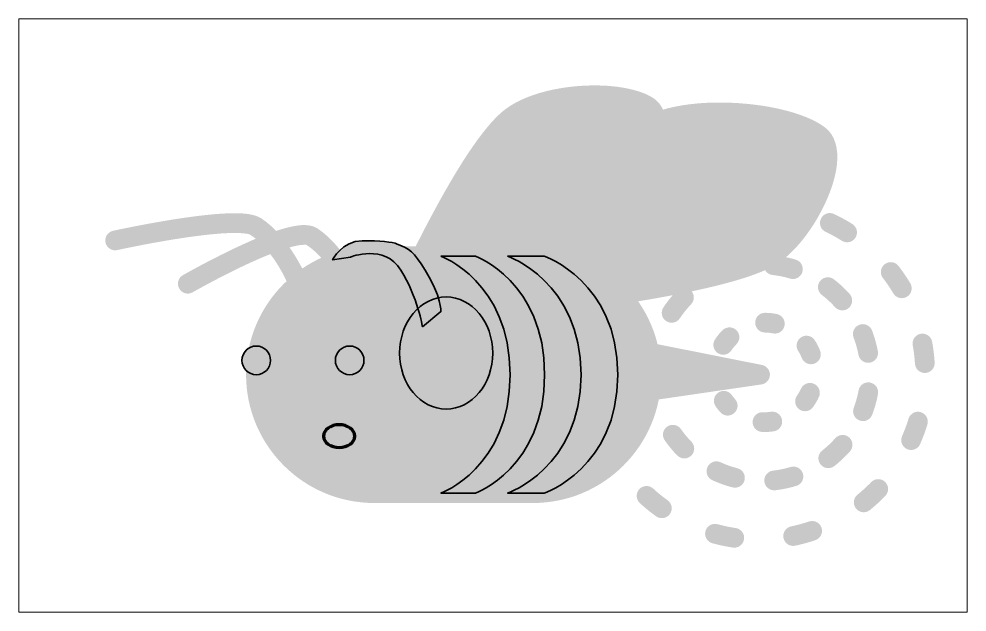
# Paper-space layout 'Layout1' of a CAD drawing. Header units: inches. Extents: x 0 to 4, y 0 to 2.5.
# The model-space entities are those that its viewports show. They can reach past a viewport. Long polylines and large blocks are cut down to what shows.
import ezdxf

# ---------------------------------------------------------------- set-up
doc = ezdxf.new("R2010")
doc.units = ezdxf.units.IN

msp = doc.modelspace()

# ---------------------------------------------------------------- hatches: boundary and pattern name
at = {"true_color": 0x000000, "transparency": 33554687}
h = msp.add_hatch(color=18, dxfattribs=at)
edge = h.paths.add_edge_path(flags=0)
edge.add_spline(control_points=[(6.3182, 1.3892), (6.3182, 1.3892), (6.452, 1.6817), (6.5915, 1.9008), (6.6541, 1.999), (6.7185, 2.0823), (6.7727, 2.1221), (6.8761, 2.1981), (7.0492, 2.2272), (7.1901, 2.2199), (7.2901, 2.2147), (7.3736, 2.1895), (7.4101, 2.1558), (7.4408, 2.1274), (7.458, 2.0743), (7.4575, 2.0083), (7.4566, 1.8776), (7.3913, 1.6942), (7.3072, 1.6145), (7.264, 1.5734), (7.1792, 1.528), (7.0809, 1.4859), (6.8625, 1.3921), (6.577, 1.3103), (6.577, 1.3103), (6.5718, 1.3088), (6.5665, 1.3084), (6.5612, 1.3089), (6.5612, 1.3089), (6.3518, 1.3304), (6.3518, 1.3304), (6.3385, 1.3318), (6.3266, 1.3395), (6.3199, 1.3512), (6.3133, 1.3628), (6.3126, 1.377), (6.3182, 1.3892)], knot_values=[0, 0, 0, 0, 1, 1, 1, 2, 2, 2, 3, 3, 3, 4, 4, 4, 5, 5, 5, 6, 6, 6, 7, 7, 7, 8, 8, 8, 9, 9, 9, 10, 10, 10, 11, 11, 11, 12, 12, 12, 12], degree=3, periodic=1)
edge = h.paths.add_edge_path(flags=0)
edge.add_spline(control_points=[(6.4188, 1.4073), (6.4188, 1.4073), (6.5617, 1.3926), (6.5617, 1.3926), (6.608, 1.4062), (6.8548, 1.4795), (7.0481, 1.5625), (7.1353, 1.5999), (7.2115, 1.6385), (7.2499, 1.6749), (7.3108, 1.7328), (7.3576, 1.8561), (7.3707, 1.9596), (7.3749, 1.9929), (7.3756, 2.0241), (7.3714, 2.0503), (7.3684, 2.0691), (7.3638, 2.0851), (7.3536, 2.0945), (7.326, 2.12), (7.2613, 2.1327), (7.1857, 2.1367), (7.0633, 2.143), (6.912, 2.121), (6.8221, 2.055), (6.7737, 2.0194), (6.7177, 1.9437), (6.6618, 1.856), (6.561, 1.6977), (6.4632, 1.5001), (6.4188, 1.4073)], knot_values=[0, 0, 0, 0, 1, 1, 1, 2, 2, 2, 3, 3, 3, 4, 4, 4, 5, 5, 5, 6, 6, 6, 7, 7, 7, 8, 8, 8, 9, 9, 9, 10, 10, 10, 10], degree=3, periodic=1)
at = {"true_color": 0xffffff, "transparency": 33554687}
h = msp.add_hatch(color=7, dxfattribs=at)
edge = h.paths.add_edge_path(flags=0)
edge.add_spline(control_points=[(6.3561, 1.3719), (6.3561, 1.3719), (6.6264, 1.963), (6.7974, 2.0885), (6.9585, 2.2068), (7.3017, 2.1991), (7.3819, 2.1251), (7.4621, 2.0512), (7.3893, 1.7498), (7.2785, 1.6447), (7.1425, 1.5156), (6.5655, 1.3504), (6.5655, 1.3504), (6.5655, 1.3504), (6.3561, 1.3719), (6.3561, 1.3719)], knot_values=[0, 0, 0, 0, 1, 1, 1, 2, 2, 2, 3, 3, 3, 4, 4, 4, 5, 5, 5, 5], degree=3, periodic=1)
at = {"true_color": 0x000000, "transparency": 33554687}
h = msp.add_hatch(color=18, dxfattribs=at)
edge = h.paths.add_edge_path(flags=0)
edge.add_spline(control_points=[(6.6825, 1.3823), (6.6825, 1.3823), (6.8997, 1.6749), (7.1102, 1.8875), (7.2037, 1.982), (7.2966, 2.0605), (7.3694, 2.0942), (7.507, 2.1578), (7.7197, 2.1603), (7.887, 2.1299), (8.0047, 2.1086), (8.0997, 2.0691), (8.137, 2.028), (8.1692, 1.9925), (8.1798, 1.9325), (8.1669, 1.8617), (8.1417, 1.722), (8.0294, 1.5362), (7.9128, 1.4645), (7.8533, 1.4279), (7.7429, 1.3937), (7.6171, 1.3648), (7.3342, 1.2998), (6.9719, 1.2587), (6.9719, 1.2587), (6.9673, 1.2582), (6.9625, 1.2584), (6.9579, 1.2595), (6.9579, 1.2595), (6.7067, 1.3169), (6.7067, 1.3169), (6.693, 1.32), (6.6818, 1.3299), (6.6769, 1.3431), (6.672, 1.3563), (6.6741, 1.371), (6.6825, 1.3823)], knot_values=[0, 0, 0, 0, 1, 1, 1, 2, 2, 2, 3, 3, 3, 4, 4, 4, 5, 5, 5, 6, 6, 6, 7, 7, 7, 8, 8, 8, 9, 9, 9, 10, 10, 10, 11, 11, 11, 12, 12, 12, 12], degree=3, periodic=1)
edge = h.paths.add_edge_path(flags=0)
edge.add_spline(control_points=[(6.7882, 1.3837), (6.7882, 1.3837), (6.9695, 1.3423), (6.9695, 1.3423), (7.0208, 1.3483), (7.3425, 1.3872), (7.5984, 1.446), (7.7134, 1.4724), (7.8148, 1.5021), (7.8692, 1.5355), (7.9549, 1.5882), (8.0361, 1.714), (8.0716, 1.8241), (8.0828, 1.8591), (8.0894, 1.8924), (8.0892, 1.9212), (8.089, 1.9421), (8.086, 1.9601), (8.0753, 1.972), (8.0453, 2.0051), (7.9666, 2.0308), (7.8721, 2.048), (7.721, 2.0754), (7.5287, 2.076), (7.4044, 2.0185), (7.3381, 1.9879), (7.2546, 1.9149), (7.1694, 1.8289), (7.016, 1.6739), (6.859, 1.4757), (6.7882, 1.3837)], knot_values=[0, 0, 0, 0, 1, 1, 1, 2, 2, 2, 3, 3, 3, 4, 4, 4, 5, 5, 5, 6, 6, 6, 7, 7, 7, 8, 8, 8, 9, 9, 9, 10, 10, 10, 10], degree=3, periodic=1)
at = {"true_color": 0xffffff, "transparency": 33554687}
h = msp.add_hatch(color=7, dxfattribs=at)
edge = h.paths.add_edge_path(flags=0)
edge.add_spline(control_points=[(6.716, 1.3575), (6.716, 1.3575), (7.1552, 1.9493), (7.3869, 2.0563), (7.6052, 2.1572), (8.0221, 2.0927), (8.1061, 2), (8.1902, 1.9073), (8.0456, 1.595), (7.891, 1.5), (7.7012, 1.3833), (6.9672, 1.3001), (6.9672, 1.3001), (6.9672, 1.3001), (6.716, 1.3575), (6.716, 1.3575)], knot_values=[0, 0, 0, 0, 1, 1, 1, 2, 2, 2, 3, 3, 3, 4, 4, 4, 5, 5, 5, 5], degree=3, periodic=1)
at = {"true_color": 0x000000, "transparency": 33554687}
h = msp.add_hatch(color=18, dxfattribs=at)
edge = h.paths.add_edge_path(flags=0)
edge.add_spline(control_points=[(7.4556, 0.4697), (7.4743, 0.4563), (7.4785, 0.4303), (7.4651, 0.4116), (7.4517, 0.3929), (7.4256, 0.3887), (7.4069, 0.4021), (7.3831, 0.4193), (7.3602, 0.4378), (7.3385, 0.4577), (7.3215, 0.4732), (7.3204, 0.4996), (7.3359, 0.5166), (7.3514, 0.5335), (7.3778, 0.5347), (7.3948, 0.5192), (7.414, 0.5015), (7.4344, 0.485), (7.4556, 0.4697)], knot_values=[0, 0, 0, 0, 1, 1, 1, 2, 2, 2, 3, 3, 3, 4, 4, 4, 5, 5, 5, 6, 6, 6, 6], degree=3, periodic=1)
edge = h.paths.add_edge_path(flags=0)
edge.add_spline(control_points=[(8.1227, 1.6029), (8.1019, 1.6127), (8.093, 1.6376), (8.1029, 1.6583), (8.1127, 1.6791), (8.1376, 1.688), (8.1584, 1.6782), (8.185, 1.6656), (8.2108, 1.6514), (8.2357, 1.6358), (8.2552, 1.6236), (8.2611, 1.5978), (8.2489, 1.5784), (8.2367, 1.5589), (8.2109, 1.553), (8.1914, 1.5652), (8.1693, 1.5791), (8.1464, 1.5917), (8.1227, 1.6029)], knot_values=[0, 0, 0, 0, 1, 1, 1, 2, 2, 2, 3, 3, 3, 4, 4, 4, 5, 5, 5, 6, 6, 6, 6], degree=3, periodic=1)
edge = h.paths.add_edge_path(flags=0)
edge.add_spline(control_points=[(7.7433, 0.3526), (7.766, 0.3492), (7.7817, 0.328), (7.7783, 0.3052), (7.7749, 0.2825), (7.7537, 0.2668), (7.7309, 0.2702), (7.7016, 0.2746), (7.6728, 0.2807), (7.6446, 0.2884), (7.6224, 0.2945), (7.6093, 0.3175), (7.6154, 0.3396), (7.6215, 0.3618), (7.6445, 0.3749), (7.6666, 0.3688), (7.6917, 0.3619), (7.7173, 0.3565), (7.7433, 0.3526)], knot_values=[0, 0, 0, 0, 1, 1, 1, 2, 2, 2, 3, 3, 3, 4, 4, 4, 5, 5, 5, 6, 6, 6, 6], degree=3, periodic=1)
edge = h.paths.add_edge_path(flags=0)
edge.add_spline(control_points=[(7.5193, 1.5826), (7.4993, 1.5714), (7.4739, 1.5786), (7.4627, 1.5987), (7.4514, 1.6188), (7.4586, 1.6442), (7.4787, 1.6554), (7.5043, 1.6696), (7.5308, 1.6824), (7.5582, 1.6937), (7.5795, 1.7024), (7.6039, 1.6922), (7.6126, 1.671), (7.6213, 1.6497), (7.6111, 1.6253), (7.5899, 1.6166), (7.5655, 1.6066), (7.542, 1.5952), (7.5193, 1.5826)], knot_values=[0, 0, 0, 0, 1, 1, 1, 2, 2, 2, 3, 3, 3, 4, 4, 4, 5, 5, 5, 6, 6, 6, 6], degree=3, periodic=1)
edge = h.paths.add_edge_path(flags=0)
edge.add_spline(control_points=[(7.8187, 1.6657), (7.7957, 1.6649), (7.7764, 1.683), (7.7756, 1.7059), (7.7748, 1.7289), (7.7928, 1.7482), (7.8158, 1.749), (7.8455, 1.7501), (7.8749, 1.7493), (7.904, 1.7468), (7.9269, 1.7449), (7.9439, 1.7247), (7.942, 1.7018), (7.94, 1.6789), (7.9199, 1.6619), (7.8969, 1.6638), (7.8711, 1.666), (7.845, 1.6667), (7.8187, 1.6657)], knot_values=[0, 0, 0, 0, 1, 1, 1, 2, 2, 2, 3, 3, 3, 4, 4, 4, 5, 5, 5, 6, 6, 6, 6], degree=3, periodic=1)
edge = h.paths.add_edge_path(flags=0)
edge.add_spline(control_points=[(8.0527, 0.3802), (8.0745, 0.3876), (8.0981, 0.3759), (8.1055, 0.3541), (8.1128, 0.3323), (8.1011, 0.3086), (8.0793, 0.3013), (8.0517, 0.292), (8.0233, 0.2842), (7.9942, 0.2781), (7.9717, 0.2734), (7.9496, 0.2878), (7.9449, 0.3103), (7.9402, 0.3328), (7.9546, 0.3549), (7.9771, 0.3596), (8.003, 0.3651), (8.0282, 0.372), (8.0527, 0.3802)], knot_values=[0, 0, 0, 0, 1, 1, 1, 2, 2, 2, 3, 3, 3, 4, 4, 4, 5, 5, 5, 6, 6, 6, 6], degree=3, periodic=1)
edge = h.paths.add_edge_path(flags=0)
edge.add_spline(control_points=[(8.3151, 0.5463), (8.331, 0.5628), (8.3574, 0.5633), (8.374, 0.5473), (8.3905, 0.5313), (8.3909, 0.5049), (8.375, 0.4884), (8.3545, 0.4673), (8.3329, 0.4473), (8.31, 0.4287), (8.2922, 0.4142), (8.2659, 0.4169), (8.2514, 0.4347), (8.2368, 0.4525), (8.2395, 0.4788), (8.2573, 0.4933), (8.2777, 0.5099), (8.2969, 0.5276), (8.3151, 0.5463)], knot_values=[0, 0, 0, 0, 1, 1, 1, 2, 2, 2, 3, 3, 3, 4, 4, 4, 5, 5, 5, 6, 6, 6, 6], degree=3, periodic=1)
edge = h.paths.add_edge_path(flags=0)
edge.add_spline(control_points=[(7.2914, 1.3716), (7.2786, 1.3524), (7.2527, 1.3472), (7.2336, 1.36), (7.2145, 1.3727), (7.2093, 1.3986), (7.222, 1.4178), (7.2383, 1.4422), (7.2561, 1.4657), (7.2752, 1.4881), (7.2901, 1.5057), (7.3164, 1.5078), (7.3339, 1.4929), (7.3514, 1.4779), (7.3535, 1.4516), (7.3386, 1.4341), (7.3216, 1.4142), (7.3059, 1.3933), (7.2914, 1.3716)], knot_values=[0, 0, 0, 0, 1, 1, 1, 2, 2, 2, 3, 3, 3, 4, 4, 4, 5, 5, 5, 6, 6, 6, 6], degree=3, periodic=1)
edge = h.paths.add_edge_path(flags=0)
edge.add_spline(control_points=[(8.4728, 0.814), (8.4795, 0.836), (8.5028, 0.8484), (8.5248, 0.8417), (8.5468, 0.835), (8.5593, 0.8117), (8.5526, 0.7897), (8.5439, 0.7614), (8.5337, 0.7338), (8.5219, 0.707), (8.5126, 0.6859), (8.488, 0.6764), (8.4669, 0.6856), (8.4459, 0.6949), (8.4363, 0.7195), (8.4456, 0.7405), (8.4561, 0.7644), (8.4652, 0.7889), (8.4728, 0.814)], knot_values=[0, 0, 0, 0, 1, 1, 1, 2, 2, 2, 3, 3, 3, 4, 4, 4, 5, 5, 5, 6, 6, 6, 6], degree=3, periodic=1)
edge = h.paths.add_edge_path(flags=0)
edge.add_spline(control_points=[(8.4906, 1.124), (8.4864, 1.1467), (8.5015, 1.1684), (8.5241, 1.1725), (8.5467, 1.1766), (8.5684, 1.1616), (8.5725, 1.1389), (8.5736, 1.1334), (8.5745, 1.1277), (8.5754, 1.1221), (8.5792, 1.0984), (8.5817, 1.0749), (8.5832, 1.0514), (8.5846, 1.0285), (8.5672, 1.0087), (8.5442, 1.0072), (8.5213, 1.0058), (8.5015, 1.0233), (8.5, 1.0462), (8.4987, 1.0671), (8.4964, 1.088), (8.4931, 1.1091), (8.4923, 1.1141), (8.4915, 1.1191), (8.4906, 1.124)], knot_values=[0, 0, 0, 0, 1, 1, 1, 2, 2, 2, 3, 3, 3, 4, 4, 4, 5, 5, 5, 6, 6, 6, 7, 7, 7, 8, 8, 8, 8], degree=3, periodic=1)
edge = h.paths.add_edge_path(flags=0)
edge.add_spline(control_points=[(8.3647, 1.4079), (8.3507, 1.4261), (8.3541, 1.4523), (8.3723, 1.4663), (8.3905, 1.4804), (8.4167, 1.477), (8.4307, 1.4587), (8.4486, 1.4355), (8.4652, 1.4111), (8.4803, 1.3857), (8.4921, 1.366), (8.4856, 1.3404), (8.4658, 1.3286), (8.446, 1.3169), (8.4204, 1.3234), (8.4087, 1.3431), (8.3953, 1.3657), (8.3806, 1.3873), (8.3647, 1.4079)], knot_values=[0, 0, 0, 0, 1, 1, 1, 2, 2, 2, 3, 3, 3, 4, 4, 4, 5, 5, 5, 6, 6, 6, 6], degree=3, periodic=1)
h = msp.add_hatch(color=18, dxfattribs=at)
edge = h.paths.add_edge_path(flags=0)
edge.add_spline(control_points=[(5.9358, 1.3994), (5.9443, 1.3781), (5.9339, 1.3538), (5.9126, 1.3453), (5.8912, 1.3367), (5.867, 1.3471), (5.8584, 1.3685), (5.8584, 1.3685), (5.7982, 1.5215), (5.6943, 1.5901), (5.6884, 1.594), (5.6784, 1.595), (5.6661, 1.5963), (5.6372, 1.5994), (5.5987, 1.5983), (5.5557, 1.5948), (5.3793, 1.5805), (5.1318, 1.5259), (5.1318, 1.5259), (5.1093, 1.5209), (5.0871, 1.5351), (5.0821, 1.5576), (5.0772, 1.5801), (5.0914, 1.6023), (5.1139, 1.6073), (5.1139, 1.6073), (5.3679, 1.6632), (5.549, 1.6779), (5.598, 1.6818), (5.642, 1.6827), (5.675, 1.6792), (5.704, 1.6761), (5.7262, 1.6688), (5.7402, 1.6596), (5.8629, 1.5786), (5.9358, 1.3994), (5.9358, 1.3994)], knot_values=[0, 0, 0, 0, 1, 1, 1, 2, 2, 2, 3, 3, 3, 4, 4, 4, 5, 5, 5, 6, 6, 6, 7, 7, 7, 8, 8, 8, 9, 9, 9, 10, 10, 10, 11, 11, 11, 12, 12, 12, 12], degree=3, periodic=1)
h = msp.add_hatch(color=18, dxfattribs=at)
edge = h.paths.add_edge_path(flags=0)
edge.add_spline(control_points=[(6.1731, 1.3567), (6.1816, 1.3353), (6.1712, 1.3111), (6.1499, 1.3025), (6.1285, 1.294), (6.1042, 1.3043), (6.0957, 1.3257), (6.0957, 1.3257), (6.0355, 1.4787), (5.9316, 1.5473), (5.9295, 1.5487), (5.9264, 1.548), (5.9229, 1.5481), (5.9166, 1.5483), (5.9095, 1.5477), (5.9017, 1.5466), (5.8781, 1.5431), (5.8495, 1.5349), (5.8185, 1.524), (5.6629, 1.4695), (5.4502, 1.3478), (5.4502, 1.3478), (5.4302, 1.3364), (5.4048, 1.3433), (5.3934, 1.3633), (5.3819, 1.3833), (5.3889, 1.4087), (5.4089, 1.4201), (5.4089, 1.4201), (5.6296, 1.5461), (5.7909, 1.6027), (5.8357, 1.6184), (5.8765, 1.6288), (5.9077, 1.631), (5.9379, 1.6331), (5.9616, 1.6273), (5.9775, 1.6169), (6.1002, 1.5359), (6.1731, 1.3567), (6.1731, 1.3567)], knot_values=[0, 0, 0, 0, 1, 1, 1, 2, 2, 2, 3, 3, 3, 4, 4, 4, 5, 5, 5, 6, 6, 6, 7, 7, 7, 8, 8, 8, 9, 9, 9, 10, 10, 10, 11, 11, 11, 12, 12, 12, 13, 13, 13, 13], degree=3, periodic=1)
h = msp.add_hatch(color=18, dxfattribs=at)
edge = h.paths.add_edge_path(flags=0)
edge.add_spline(control_points=[(6.4205, 1.2023), (6.4205, 1.2023), (6.3995, 1.3286), (6.3294, 1.4414), (6.2593, 1.5542), (6.1172, 1.4965), (6.1172, 1.4965), (6.1172, 1.4965), (6.0406, 1.4841), (6.0406, 1.4841), (6.0406, 1.4841), (6.0802, 1.5639), (6.1661, 1.5654), (6.24, 1.5668), (6.2944, 1.5597), (6.3138, 1.5515), (6.3667, 1.5292), (6.3822, 1.5211), (6.4317, 1.4414), (6.5018, 1.3286), (6.4981, 1.2663), (6.4981, 1.2663), (6.4981, 1.2663), (6.4205, 1.2023), (6.4205, 1.2023)], knot_values=[0, 0, 0, 0, 1, 1, 1, 2, 2, 2, 3, 3, 3, 4, 4, 4, 5, 5, 5, 6, 6, 6, 7, 7, 7, 8, 8, 8, 8], degree=3, periodic=1)
h = msp.add_hatch(color=18, dxfattribs=at)
edge = h.paths.add_edge_path(flags=0)
edge.add_spline(control_points=[(6.8869, 1.5417), (7.1858, 1.5417), (7.4285, 1.299), (7.4285, 1), (7.4285, 0.701), (7.1858, 0.4583), (6.8869, 0.4583), (6.8869, 0.4583), (6.2172, 0.4583), (6.2172, 0.4583), (5.9183, 0.4583), (5.6756, 0.701), (5.6756, 1), (5.6756, 1.299), (5.9183, 1.5417), (6.2172, 1.5417), (6.2172, 1.5417), (6.8869, 1.5417), (6.8869, 1.5417)], knot_values=[0, 0, 0, 0, 1, 1, 1, 2, 2, 2, 3, 3, 3, 4, 4, 4, 5, 5, 5, 6, 6, 6, 6], degree=3, periodic=1)
edge = h.paths.add_edge_path(flags=0)
edge.add_spline(control_points=[(6.8869, 1.4583), (6.8869, 1.4583), (6.2172, 1.4583), (6.2172, 1.4583), (5.9643, 1.4583), (5.7589, 1.253), (5.7589, 1), (5.7589, 0.747), (5.9643, 0.5417), (6.2172, 0.5417), (6.2172, 0.5417), (6.8869, 0.5417), (6.8869, 0.5417), (7.1398, 0.5417), (7.3452, 0.747), (7.3452, 1), (7.3452, 1.253), (7.1398, 1.4583), (6.8869, 1.4583)], knot_values=[0, 0, 0, 0, 1, 1, 1, 2, 2, 2, 3, 3, 3, 4, 4, 4, 5, 5, 5, 6, 6, 6, 6], degree=3, periodic=1)
at = {"true_color": 0xffffff, "transparency": 33554687}
h = msp.add_hatch(color=7, dxfattribs=at)
edge = h.paths.add_edge_path(flags=0)
edge.add_spline(control_points=[(6.8869, 1.5), (7.1628, 1.5), (7.3869, 1.276), (7.3869, 1), (7.3869, 0.724), (7.1628, 0.5), (6.8869, 0.5), (6.8869, 0.5), (6.2172, 0.5), (6.2172, 0.5), (5.9413, 0.5), (5.7172, 0.724), (5.7172, 1), (5.7172, 1.276), (5.9413, 1.5), (6.2172, 1.5), (6.2172, 1.5), (6.8869, 1.5), (6.8869, 1.5)], knot_values=[0, 0, 0, 0, 1, 1, 1, 2, 2, 2, 3, 3, 3, 4, 4, 4, 5, 5, 5, 6, 6, 6, 6], degree=3, periodic=1)
at = {"true_color": 0x000000, "transparency": 33554687}
h = msp.add_hatch(color=18, dxfattribs=at)
edge = h.paths.add_edge_path(flags=0)
edge.add_spline(control_points=[(6.4981, 1.5), (6.4981, 1.5), (6.6442, 1.5), (6.6442, 1.5), (6.6442, 1.5), (6.9364, 1.3941), (6.9364, 1), (6.9364, 0.6059), (6.6442, 0.5), (6.6442, 0.5), (6.6442, 0.5), (6.4981, 0.5), (6.4981, 0.5), (6.4981, 0.5), (6.7903, 0.6059), (6.7903, 1), (6.7903, 1.3941), (6.4981, 1.5), (6.4981, 1.5)], knot_values=[0, 0, 0, 0, 1, 1, 1, 2, 2, 2, 3, 3, 3, 4, 4, 4, 5, 5, 5, 6, 6, 6, 6], degree=3, periodic=1)
h = msp.add_hatch(color=18, dxfattribs=at)
edge = h.paths.add_edge_path(flags=0)
edge.add_spline(control_points=[(6.7797, 1.5), (6.7797, 1.5), (6.9349, 1.5), (6.9349, 1.5), (6.9349, 1.5), (7.2452, 1.3941), (7.2452, 1), (7.2452, 0.6059), (6.9349, 0.5), (6.9349, 0.5), (6.9349, 0.5), (6.7797, 0.5), (6.7797, 0.5), (6.7797, 0.5), (7.09, 0.6059), (7.09, 1), (7.09, 1.3941), (6.7797, 1.5), (6.7797, 1.5)], knot_values=[0, 0, 0, 0, 1, 1, 1, 2, 2, 2, 3, 3, 3, 4, 4, 4, 5, 5, 5, 6, 6, 6, 6], degree=3, periodic=1)
h = msp.add_hatch(color=18, dxfattribs=at)
edge = h.paths.add_edge_path(flags=0)
edge.add_spline(control_points=[(8.2409, 1.1568), (8.2326, 1.1783), (8.2434, 1.2024), (8.2649, 1.2106), (8.2863, 1.2188), (8.3105, 1.2081), (8.3187, 1.1866), (8.3294, 1.1588), (8.3377, 1.1296), (8.3433, 1.0992), (8.3476, 1.0766), (8.3326, 1.0549), (8.31, 1.0507), (8.2874, 1.0464), (8.2656, 1.0614), (8.2614, 1.084), (8.2567, 1.1092), (8.2498, 1.1336), (8.2409, 1.1568)], knot_values=[0, 0, 0, 0, 1, 1, 1, 2, 2, 2, 3, 3, 3, 4, 4, 4, 5, 5, 5, 6, 6, 6, 6], degree=3, periodic=1)
edge = h.paths.add_edge_path(flags=0)
edge.add_spline(control_points=[(8.1067, 1.3366), (8.0885, 1.3506), (8.0851, 1.3768), (8.0992, 1.395), (8.1132, 1.4132), (8.1394, 1.4166), (8.1576, 1.4026), (8.1815, 1.3841), (8.2038, 1.3635), (8.2242, 1.3409), (8.2395, 1.3238), (8.2382, 1.2974), (8.2211, 1.282), (8.204, 1.2667), (8.1776, 1.2681), (8.1622, 1.2852), (8.1453, 1.304), (8.1267, 1.3212), (8.1067, 1.3366)], knot_values=[0, 0, 0, 0, 1, 1, 1, 2, 2, 2, 3, 3, 3, 4, 4, 4, 5, 5, 5, 6, 6, 6, 6], degree=3, periodic=1)
edge = h.paths.add_edge_path(flags=0)
edge.add_spline(control_points=[(7.8987, 1.4207), (7.8758, 1.4233), (7.8593, 1.4439), (7.8618, 1.4667), (7.8644, 1.4896), (7.885, 1.5061), (7.9078, 1.5036), (7.9383, 1.5002), (7.968, 1.4941), (7.9968, 1.4854), (8.0189, 1.4787), (8.0313, 1.4554), (8.0247, 1.4334), (8.018, 1.4114), (7.9947, 1.3989), (7.9727, 1.4056), (7.9488, 1.4128), (7.924, 1.4179), (7.8987, 1.4207)], knot_values=[0, 0, 0, 0, 1, 1, 1, 2, 2, 2, 3, 3, 3, 4, 4, 4, 5, 5, 5, 6, 6, 6, 6], degree=3, periodic=1)
edge = h.paths.add_edge_path(flags=0)
edge.add_spline(control_points=[(7.6772, 1.3843), (7.6564, 1.3745), (7.6316, 1.3836), (7.6219, 1.4044), (7.6121, 1.4252), (7.6212, 1.4501), (7.642, 1.4598), (7.6691, 1.4724), (7.6977, 1.4828), (7.7275, 1.4905), (7.7498, 1.4962), (7.7725, 1.4829), (7.7783, 1.4606), (7.784, 1.4383), (7.7706, 1.4156), (7.7484, 1.4098), (7.7236, 1.4034), (7.6998, 1.3948), (7.6772, 1.3843)], knot_values=[0, 0, 0, 0, 1, 1, 1, 2, 2, 2, 3, 3, 3, 4, 4, 4, 5, 5, 5, 6, 6, 6, 6], degree=3, periodic=1)
edge = h.paths.add_edge_path(flags=0)
edge.add_spline(control_points=[(7.556, 0.7172), (7.5721, 0.7008), (7.5718, 0.6744), (7.5554, 0.6583), (7.5389, 0.6422), (7.5125, 0.6425), (7.4964, 0.6589), (7.4771, 0.6786), (7.4594, 0.7), (7.4434, 0.7228), (7.4303, 0.7417), (7.4349, 0.7677), (7.4538, 0.7808), (7.4727, 0.794), (7.4987, 0.7893), (7.5118, 0.7705), (7.5251, 0.7514), (7.5399, 0.7336), (7.556, 0.7172)], knot_values=[0, 0, 0, 0, 1, 1, 1, 2, 2, 2, 3, 3, 3, 4, 4, 4, 5, 5, 5, 6, 6, 6, 6], degree=3, periodic=1)
edge = h.paths.add_edge_path(flags=0)
edge.add_spline(control_points=[(8.1634, 0.7316), (8.1787, 0.7488), (8.2051, 0.7504), (8.2222, 0.7351), (8.2394, 0.7199), (8.241, 0.6935), (8.2257, 0.6763), (8.2057, 0.6537), (8.1835, 0.6329), (8.1596, 0.6142), (8.1414, 0.6), (8.1152, 0.6032), (8.1011, 0.6214), (8.0869, 0.6395), (8.0902, 0.6657), (8.1083, 0.6798), (8.1283, 0.6954), (8.1467, 0.7128), (8.1634, 0.7316)], knot_values=[0, 0, 0, 0, 1, 1, 1, 2, 2, 2, 3, 3, 3, 4, 4, 4, 5, 5, 5, 6, 6, 6, 6], degree=3, periodic=1)
edge = h.paths.add_edge_path(flags=0)
edge.add_spline(control_points=[(7.9747, 0.6104), (7.9967, 0.6171), (8.02, 0.6047), (8.0267, 0.5827), (8.0335, 0.5607), (8.0211, 0.5374), (7.9991, 0.5307), (7.9771, 0.524), (7.9544, 0.5187), (7.931, 0.515), (7.9241, 0.5139), (7.9171, 0.5129), (7.9102, 0.5121), (7.8874, 0.5095), (7.8667, 0.5259), (7.864, 0.5487), (7.8614, 0.5716), (7.8778, 0.5923), (7.9006, 0.5949), (7.9064, 0.5956), (7.9122, 0.5964), (7.918, 0.5973), (7.9375, 0.6004), (7.9564, 0.6048), (7.9747, 0.6104)], knot_values=[0, 0, 0, 0, 1, 1, 1, 2, 2, 2, 3, 3, 3, 4, 4, 4, 5, 5, 5, 6, 6, 6, 7, 7, 7, 8, 8, 8, 8], degree=3, periodic=1)
edge = h.paths.add_edge_path(flags=0)
edge.add_spline(control_points=[(7.5072, 1.2378), (7.4944, 1.2187), (7.4685, 1.2135), (7.4494, 1.2263), (7.4303, 1.239), (7.4251, 1.2649), (7.4378, 1.284), (7.4546, 1.3092), (7.4737, 1.3329), (7.4948, 1.3547), (7.5107, 1.3712), (7.5371, 1.3717), (7.5537, 1.3557), (7.5702, 1.3397), (7.5706, 1.3133), (7.5547, 1.2968), (7.5371, 1.2786), (7.5212, 1.2589), (7.5072, 1.2378)], knot_values=[0, 0, 0, 0, 1, 1, 1, 2, 2, 2, 3, 3, 3, 4, 4, 4, 5, 5, 5, 6, 6, 6, 6], degree=3, periodic=1)
edge = h.paths.add_edge_path(flags=0)
edge.add_spline(control_points=[(7.7504, 0.605), (7.7727, 0.5993), (7.7861, 0.5766), (7.7804, 0.5543), (7.7747, 0.532), (7.752, 0.5185), (7.7297, 0.5242), (7.7002, 0.5318), (7.6716, 0.542), (7.6442, 0.5547), (7.6233, 0.5643), (7.6142, 0.5891), (7.6238, 0.61), (7.6335, 0.6309), (7.6583, 0.64), (7.6791, 0.6303), (7.7019, 0.6198), (7.7258, 0.6113), (7.7504, 0.605)], knot_values=[0, 0, 0, 0, 1, 1, 1, 2, 2, 2, 3, 3, 3, 4, 4, 4, 5, 5, 5, 6, 6, 6, 6], degree=3, periodic=1)
edge = h.paths.add_edge_path(flags=0)
edge.add_spline(control_points=[(8.2619, 0.9333), (8.266, 0.956), (8.2877, 0.971), (8.3103, 0.9669), (8.333, 0.9627), (8.348, 0.941), (8.3438, 0.9184), (8.3384, 0.8883), (8.3302, 0.8591), (8.3195, 0.8309), (8.3113, 0.8094), (8.2872, 0.7986), (8.2657, 0.8068), (8.2442, 0.8149), (8.2334, 0.839), (8.2416, 0.8605), (8.2505, 0.884), (8.2573, 0.9083), (8.2619, 0.9333)], knot_values=[0, 0, 0, 0, 1, 1, 1, 2, 2, 2, 3, 3, 3, 4, 4, 4, 5, 5, 5, 6, 6, 6, 6], degree=3, periodic=1)
h = msp.add_hatch(color=18, dxfattribs=at)
edge = h.paths.add_edge_path(flags=0)
edge.add_spline(control_points=[(6.5206, 1.328), (6.6291, 1.328), (6.7172, 1.222), (6.7172, 1.0914), (6.7172, 0.9608), (6.6291, 0.8547), (6.5206, 0.8547), (6.412, 0.8547), (6.3239, 0.9608), (6.3239, 1.0914), (6.3239, 1.222), (6.412, 1.328), (6.5206, 1.328)], knot_values=[0, 0, 0, 0, 1, 1, 1, 2, 2, 2, 3, 3, 3, 4, 4, 4, 4], degree=3, periodic=1)
h = msp.add_hatch(color=18, dxfattribs=at)
edge = h.paths.add_edge_path(flags=0)
edge.add_spline(control_points=[(6.5751, 1.2914), (6.6101, 1.2914), (6.643, 1.2758), (6.6693, 1.2475), (6.7021, 1.2122), (6.7246, 1.1556), (6.7246, 1.0914), (6.7246, 1.0271), (6.7021, 0.9705), (6.6693, 0.9352), (6.643, 0.9069), (6.6101, 0.8913), (6.5751, 0.8913), (6.54, 0.8913), (6.5071, 0.9069), (6.4809, 0.9352), (6.4481, 0.9705), (6.4256, 1.0271), (6.4256, 1.0914), (6.4256, 1.1556), (6.4481, 1.2122), (6.4809, 1.2475), (6.5071, 1.2758), (6.54, 1.2914), (6.5751, 1.2914)], knot_values=[0, 0, 0, 0, 1, 1, 1, 2, 2, 2, 3, 3, 3, 4, 4, 4, 5, 5, 5, 6, 6, 6, 7, 7, 7, 8, 8, 8, 8], degree=3, periodic=1)
edge = h.paths.add_edge_path(flags=0)
edge.add_spline(control_points=[(6.5751, 1.2081), (6.5583, 1.2081), (6.5443, 1.1961), (6.5333, 1.1799), (6.5179, 1.1573), (6.5089, 1.1259), (6.5089, 1.0914), (6.5089, 1.0569), (6.5179, 1.0255), (6.5333, 1.0028), (6.5443, 0.9866), (6.5583, 0.9746), (6.5751, 0.9746), (6.5919, 0.9746), (6.6059, 0.9866), (6.6169, 1.0028), (6.6323, 1.0255), (6.6413, 1.0569), (6.6413, 1.0914), (6.6413, 1.1259), (6.6323, 1.1573), (6.6169, 1.1799), (6.6059, 1.1961), (6.5919, 1.2081), (6.5751, 1.2081)], knot_values=[0, 0, 0, 0, 1, 1, 1, 2, 2, 2, 3, 3, 3, 4, 4, 4, 5, 5, 5, 6, 6, 6, 7, 7, 7, 8, 8, 8, 8], degree=3, periodic=1)
at = {"true_color": 0xffffff, "transparency": 33554687}
h = msp.add_hatch(color=7, dxfattribs=at)
edge = h.paths.add_edge_path(flags=0)
edge.add_spline(control_points=[(6.5751, 1.2498), (6.6346, 1.2498), (6.6829, 1.1788), (6.6829, 1.0914), (6.6829, 1.0039), (6.6346, 0.933), (6.5751, 0.933), (6.5156, 0.933), (6.4672, 1.0039), (6.4672, 1.0914), (6.4672, 1.1788), (6.5156, 1.2498), (6.5751, 1.2498)], knot_values=[0, 0, 0, 0, 1, 1, 1, 2, 2, 2, 3, 3, 3, 4, 4, 4, 4], degree=3, periodic=1)
at = {"true_color": 0x000000, "transparency": 33554687}
h = msp.add_hatch(color=18, dxfattribs=at)
edge = h.paths.add_edge_path(flags=0)
edge.add_spline(control_points=[(8.0069, 1.1003), (7.9945, 1.1197), (8.0001, 1.1455), (8.0195, 1.1579), (8.0388, 1.1703), (8.0646, 1.1647), (8.0771, 1.1453), (8.086, 1.1314), (8.0936, 1.1165), (8.0997, 1.1008), (8.108, 1.0794), (8.0974, 1.0552), (8.0759, 1.0469), (8.0545, 1.0386), (8.0303, 1.0492), (8.022, 1.0706), (8.0179, 1.0811), (8.0129, 1.091), (8.0069, 1.1003)], knot_values=[0, 0, 0, 0, 1, 1, 1, 2, 2, 2, 3, 3, 3, 4, 4, 4, 5, 5, 5, 6, 6, 6, 6], degree=3, periodic=1)
edge = h.paths.add_edge_path(flags=0)
edge.add_spline(control_points=[(7.8667, 1.1779), (7.8437, 1.1781), (7.8252, 1.1969), (7.8254, 1.2199), (7.8255, 1.2429), (7.8444, 1.2614), (7.8674, 1.2612), (7.8843, 1.2611), (7.9009, 1.2592), (7.917, 1.2558), (7.9395, 1.2511), (7.9539, 1.229), (7.9492, 1.2065), (7.9444, 1.184), (7.9223, 1.1695), (7.8998, 1.1743), (7.889, 1.1766), (7.878, 1.1778), (7.8667, 1.1779)], knot_values=[0, 0, 0, 0, 1, 1, 1, 2, 2, 2, 3, 3, 3, 4, 4, 4, 5, 5, 5, 6, 6, 6, 6], degree=3, periodic=1)
edge = h.paths.add_edge_path(flags=0)
edge.add_spline(control_points=[(7.7251, 1.1028), (7.7124, 1.0837), (7.6865, 1.0785), (7.6673, 1.0912), (7.6482, 1.104), (7.643, 1.1299), (7.6558, 1.149), (7.665, 1.1628), (7.6756, 1.1757), (7.6873, 1.1875), (7.7036, 1.2038), (7.73, 1.2038), (7.7462, 1.1876), (7.7625, 1.1713), (7.7625, 1.1449), (7.7463, 1.1286), (7.7384, 1.1207), (7.7313, 1.1121), (7.7251, 1.1028)], knot_values=[0, 0, 0, 0, 1, 1, 1, 2, 2, 2, 3, 3, 3, 4, 4, 4, 5, 5, 5, 6, 6, 6, 6], degree=3, periodic=1)
edge = h.paths.add_edge_path(flags=0)
edge.add_spline(control_points=[(7.7402, 0.897), (7.7556, 0.8799), (7.7543, 0.8535), (7.7372, 0.8381), (7.7202, 0.8227), (7.6938, 0.824), (7.6784, 0.8411), (7.6713, 0.8489), (7.6647, 0.8572), (7.6586, 0.8659), (7.6455, 0.8848), (7.6501, 0.9108), (7.669, 0.9239), (7.6878, 0.9371), (7.7138, 0.9324), (7.727, 0.9136), (7.731, 0.9077), (7.7355, 0.9022), (7.7402, 0.897)], knot_values=[0, 0, 0, 0, 1, 1, 1, 2, 2, 2, 3, 3, 3, 4, 4, 4, 5, 5, 5, 6, 6, 6, 6], degree=3, periodic=1)
edge = h.paths.add_edge_path(flags=0)
edge.add_spline(control_points=[(7.8912, 0.8434), (7.9139, 0.8469), (7.9353, 0.8314), (7.9388, 0.8087), (7.9424, 0.7859), (7.9269, 0.7646), (7.9041, 0.761), (7.8874, 0.7584), (7.8707, 0.7575), (7.8544, 0.7582), (7.8314, 0.7592), (7.8135, 0.7786), (7.8145, 0.8016), (7.8155, 0.8246), (7.8349, 0.8424), (7.8579, 0.8415), (7.8688, 0.841), (7.88, 0.8416), (7.8912, 0.8434)], knot_values=[0, 0, 0, 0, 1, 1, 1, 2, 2, 2, 3, 3, 3, 4, 4, 4, 5, 5, 5, 6, 6, 6, 6], degree=3, periodic=1)
edge = h.paths.add_edge_path(flags=0)
edge.add_spline(control_points=[(8.0186, 0.9406), (8.0281, 0.9616), (8.0528, 0.9709), (8.0737, 0.9614), (8.0947, 0.952), (8.104, 0.9273), (8.0946, 0.9063), (8.0877, 0.8911), (8.0794, 0.8767), (8.0697, 0.8632), (8.0563, 0.8445), (8.0303, 0.8402), (8.0116, 0.8535), (7.9929, 0.8669), (7.9885, 0.893), (8.0019, 0.9117), (8.0084, 0.9207), (8.014, 0.9304), (8.0186, 0.9406)], knot_values=[0, 0, 0, 0, 1, 1, 1, 2, 2, 2, 3, 3, 3, 4, 4, 4, 5, 5, 5, 6, 6, 6, 6], degree=3, periodic=1)
h = msp.add_hatch(color=18, dxfattribs=at)
edge = h.paths.add_edge_path(flags=0)
edge.add_spline(control_points=[(7.3787, 1.0505), (7.3562, 1.055), (7.3415, 1.077), (7.346, 1.0995), (7.3505, 1.1221), (7.3725, 1.1367), (7.395, 1.1322), (7.395, 1.1322), (7.8541, 1.0409), (7.8541, 1.0409), (7.874, 1.0369), (7.8882, 1.0192), (7.8876, 0.9989), (7.8871, 0.9787), (7.8721, 0.9617), (7.852, 0.9588), (7.852, 0.9588), (7.3929, 0.8917), (7.3929, 0.8917), (7.3701, 0.8884), (7.349, 0.9042), (7.3456, 0.927), (7.3423, 0.9497), (7.3581, 0.9709), (7.3809, 0.9742), (7.3809, 0.9742), (7.6008, 1.0063), (7.6008, 1.0063), (7.6008, 1.0063), (7.3787, 1.0505), (7.3787, 1.0505)], knot_values=[0, 0, 0, 0, 1, 1, 1, 2, 2, 2, 3, 3, 3, 4, 4, 4, 5, 5, 5, 6, 6, 6, 7, 7, 7, 8, 8, 8, 9, 9, 9, 10, 10, 10, 10], degree=3, periodic=1)
h = msp.add_hatch(color=18, dxfattribs=at)
edge = h.paths.add_edge_path(flags=0)
edge.add_spline(control_points=[(5.7187, 1.1209), (5.752, 1.1209), (5.7791, 1.0938), (5.7791, 1.0604), (5.7791, 1.0271), (5.752, 1), (5.7187, 1), (5.6853, 1), (5.6582, 1.0271), (5.6582, 1.0604), (5.6582, 1.0938), (5.6853, 1.1209), (5.7187, 1.1209)], knot_values=[0, 0, 0, 0, 1, 1, 1, 2, 2, 2, 3, 3, 3, 4, 4, 4, 4], degree=3, periodic=1)
h = msp.add_hatch(color=18, dxfattribs=at)
edge = h.paths.add_edge_path(flags=0)
edge.add_spline(control_points=[(6.113, 1.1209), (6.1464, 1.1209), (6.1735, 1.0938), (6.1735, 1.0604), (6.1735, 1.0271), (6.1464, 1), (6.113, 1), (6.0797, 1), (6.0526, 1.0271), (6.0526, 1.0604), (6.0526, 1.0938), (6.0797, 1.1209), (6.113, 1.1209)], knot_values=[0, 0, 0, 0, 1, 1, 1, 2, 2, 2, 3, 3, 3, 4, 4, 4, 4], degree=3, periodic=1)
msp.add_hatch(color=18, dxfattribs=at).paths.add_polyline_path([(7.3869, 1.0914), (7.846, 1), (7.3869, 0.933)], flags=0)
h = msp.add_hatch(color=18, dxfattribs=at)
edge = h.paths.add_edge_path(flags=0)
edge.add_spline(control_points=[(6.4335, 0.987), (6.4471, 1.0056), (6.4732, 1.0097), (6.4917, 0.9962), (6.5103, 0.9826), (6.5145, 0.9566), (6.5009, 0.938), (6.5009, 0.938), (6.4358, 0.8485), (6.371, 0.7824), (6.3401, 0.7508), (6.3088, 0.7247), (6.2837, 0.7125), (6.258, 0.7), (6.2222, 0.6941), (6.1844, 0.6932), (6.1072, 0.6914), (6.0214, 0.7092), (6.0214, 0.7092), (5.9989, 0.7139), (5.9844, 0.736), (5.9891, 0.7585), (5.9938, 0.781), (6.0159, 0.7955), (6.0384, 0.7908), (6.0384, 0.7908), (6.0944, 0.7791), (6.1537, 0.7768), (6.1881, 0.7755), (6.224, 0.7762), (6.2473, 0.7875), (6.266, 0.7966), (6.2884, 0.8172), (6.3114, 0.8407), (6.3724, 0.9029), (6.4335, 0.987), (6.4335, 0.987)], knot_values=[0, 0, 0, 0, 1, 1, 1, 2, 2, 2, 3, 3, 3, 4, 4, 4, 5, 5, 5, 6, 6, 6, 7, 7, 7, 8, 8, 8, 9, 9, 9, 10, 10, 10, 11, 11, 11, 12, 12, 12, 12], degree=3, periodic=1)
h = msp.add_hatch(color=18, dxfattribs=at)
edge = h.paths.add_edge_path(flags=0)
edge.add_spline(control_points=[(5.7384, 0.9363), (5.7335, 0.9588), (5.7478, 0.981), (5.7703, 0.9858), (5.7928, 0.9907), (5.815, 0.9764), (5.8198, 0.9539), (5.8198, 0.9539), (5.8282, 0.9167), (5.8676, 0.9167), (5.9124, 0.9167), (5.9295, 0.9485), (5.9295, 0.9485), (5.9393, 0.9693), (5.9641, 0.9783), (5.9849, 0.9685), (6.0058, 0.9587), (6.0147, 0.9339), (6.0049, 0.9131), (6.0049, 0.9131), (5.9698, 0.8333), (5.8676, 0.8333), (5.7602, 0.8333), (5.7384, 0.9363), (5.7384, 0.9363)], knot_values=[0, 0, 0, 0, 1, 1, 1, 2, 2, 2, 3, 3, 3, 4, 4, 4, 5, 5, 5, 6, 6, 6, 7, 7, 7, 8, 8, 8, 8], degree=3, periodic=1)
h = msp.add_hatch(color=18, dxfattribs=at)
edge = h.paths.add_edge_path(flags=0)
edge.add_spline(control_points=[(6.0687, 0.7886), (6.1049, 0.7886), (6.1344, 0.7671), (6.1344, 0.7406), (6.1344, 0.7141), (6.1049, 0.6926), (6.0687, 0.6926), (6.0325, 0.6926), (6.003, 0.7141), (6.003, 0.7406), (6.003, 0.7671), (6.0325, 0.7886), (6.0687, 0.7886)], knot_values=[0, 0, 0, 0, 1, 1, 1, 2, 2, 2, 3, 3, 3, 4, 4, 4, 4], degree=3, periodic=1)

# ---------------------------------------------------------------- linework, layer by layer
at = {"color": 18, "linetype": 'Continuous', "lineweight": 35, "true_color": 0x000000}
for points, knots in [([(6.4205, 1.2023), (6.4205, 1.2023), (6.3995, 1.3286), (6.3294, 1.4414), (6.2593, 1.5542), (6.1172, 1.4965), (6.1172, 1.4965), (6.1172, 1.4965), (6.0406, 1.4841), (6.0406, 1.4841), (6.0406, 1.4841), (6.0802, 1.5639), (6.1661, 1.5654), (6.24, 1.5668), (6.2944, 1.5597), (6.3138, 1.5515), (6.3667, 1.5292), (6.3822, 1.5211), (6.4317, 1.4414), (6.5018, 1.3286), (6.4981, 1.2663), (6.4981, 1.2663), (6.4981, 1.2663), (6.4205, 1.2023), (6.4205, 1.2023)], [0, 0, 0, 0, 1, 1, 1, 2, 2, 2, 3, 3, 3, 4, 4, 4, 5, 5, 5, 6, 6, 6, 7, 7, 7, 8, 8, 8, 8]), ([(6.4981, 1.5), (6.4981, 1.5), (6.6442, 1.5), (6.6442, 1.5), (6.6442, 1.5), (6.9364, 1.3941), (6.9364, 1), (6.9364, 0.6059), (6.6442, 0.5), (6.6442, 0.5), (6.6442, 0.5), (6.4981, 0.5), (6.4981, 0.5), (6.4981, 0.5), (6.7903, 0.6059), (6.7903, 1), (6.7903, 1.3941), (6.4981, 1.5), (6.4981, 1.5)], [0, 0, 0, 0, 1, 1, 1, 2, 2, 2, 3, 3, 3, 4, 4, 4, 5, 5, 5, 6, 6, 6, 6]), ([(6.7797, 1.5), (6.7797, 1.5), (6.9349, 1.5), (6.9349, 1.5), (6.9349, 1.5), (7.2452, 1.3941), (7.2452, 1), (7.2452, 0.6059), (6.9349, 0.5), (6.9349, 0.5), (6.9349, 0.5), (6.7797, 0.5), (6.7797, 0.5), (6.7797, 0.5), (7.09, 0.6059), (7.09, 1), (7.09, 1.3941), (6.7797, 1.5), (6.7797, 1.5)], [0, 0, 0, 0, 1, 1, 1, 2, 2, 2, 3, 3, 3, 4, 4, 4, 5, 5, 5, 6, 6, 6, 6]), ([(5.7187, 1.1209), (5.752, 1.1209), (5.7791, 1.0938), (5.7791, 1.0604), (5.7791, 1.0271), (5.752, 1), (5.7187, 1), (5.6853, 1), (5.6582, 1.0271), (5.6582, 1.0604), (5.6582, 1.0938), (5.6853, 1.1209), (5.7187, 1.1209)], [0, 0, 0, 0, 1, 1, 1, 2, 2, 2, 3, 3, 3, 4, 4, 4, 4]), ([(6.113, 1.1209), (6.1464, 1.1209), (6.1735, 1.0938), (6.1735, 1.0604), (6.1735, 1.0271), (6.1464, 1), (6.113, 1), (6.0797, 1), (6.0526, 1.0271), (6.0526, 1.0604), (6.0526, 1.0938), (6.0797, 1.1209), (6.113, 1.1209)], [0, 0, 0, 0, 1, 1, 1, 2, 2, 2, 3, 3, 3, 4, 4, 4, 4])]:
    msp.add_open_spline(points, degree=3, knots=knots, dxfattribs=at)
at = {"color": 7, "linetype": 'Continuous', "lineweight": 35, "true_color": 0xffffff}
msp.add_open_spline([(6.5206, 1.328), (6.6291, 1.328), (6.7172, 1.222), (6.7172, 1.0914), (6.7172, 0.9608), (6.6291, 0.8547), (6.5206, 0.8547), (6.412, 0.8547), (6.3239, 0.9608), (6.3239, 1.0914), (6.3239, 1.222), (6.412, 1.328), (6.5206, 1.328)], degree=3, knots=[0, 0, 0, 0, 1, 1, 1, 2, 2, 2, 3, 3, 3, 4, 4, 4, 4], dxfattribs=at)
at = {"color": 18, "linetype": 'Continuous', "lineweight": 120, "true_color": 0x000000}
msp.add_open_spline([(6.0687, 0.7886), (6.1049, 0.7886), (6.1344, 0.7671), (6.1344, 0.7406), (6.1344, 0.7141), (6.1049, 0.6926), (6.0687, 0.6926), (6.0325, 0.6926), (6.003, 0.7141), (6.003, 0.7406), (6.003, 0.7671), (6.0325, 0.7886), (6.0687, 0.7886)], degree=3, knots=[0, 0, 0, 0, 1, 1, 1, 2, 2, 2, 3, 3, 3, 4, 4, 4, 4], dxfattribs=at)

psp = doc.layouts.get("Layout1")

# ---------------------------------------------------------------- viewports
at = {"layer": '0'}
psp.add_viewport(center=(2.0017, 1.2517), size=(4.0033, 2.503333), view_center_point=(6.7183, 1.2498), view_height=2.503333, dxfattribs=at)

doc.saveas('drawing.dxf')
